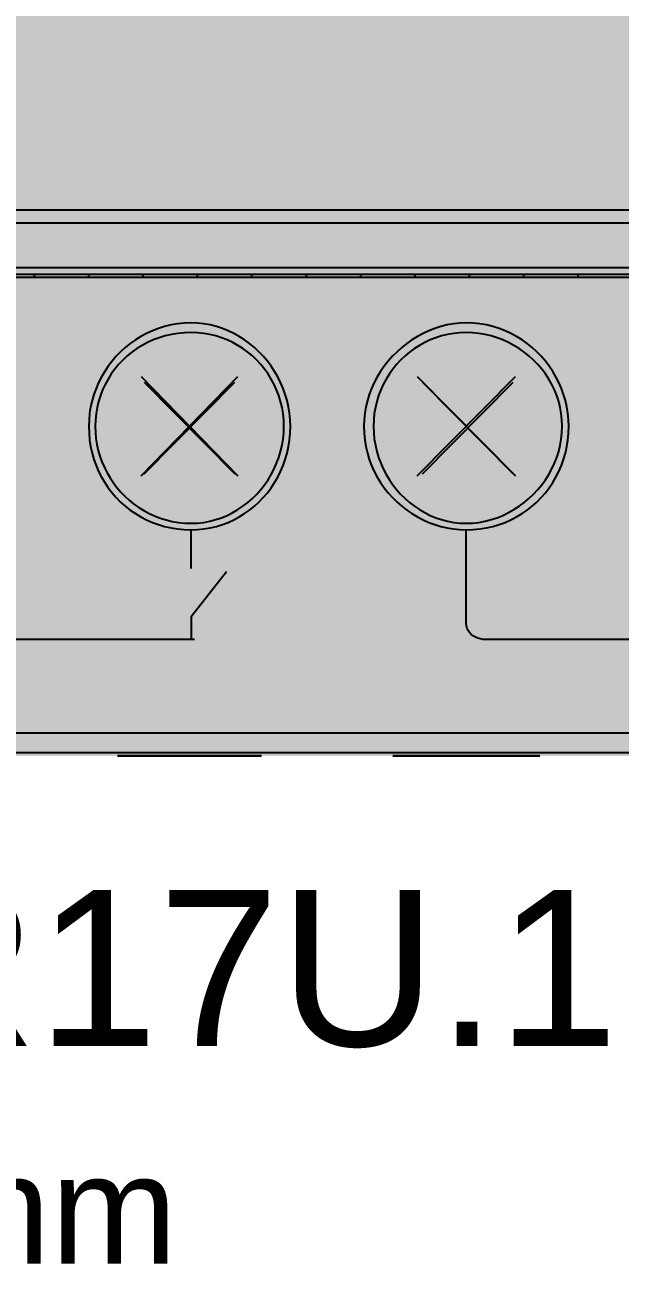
# Model space of a CAD drawing. Header units: millimetres. Extents: x 0 to 966, y -664 to 90.
# Drawn here: x 20.02 to 36.43, y -14.04 to 20.16 of the extents above; entities that cross this region are included whole.
import ezdxf

# ---------------------------------------------------------------- set-up
doc = ezdxf.new("R2010")
doc.units = ezdxf.units.MM
for name, color, linetype in [('HDL_BODY', 7, 'Continuous'), ('HDL_COLOUR', 7, 'Continuous'), ('HDL_DETAIL', 7, 'Continuous'), ('HDL_PRINT', 7, 'Continuous')]:
    doc.layers.add(name, color=color, linetype=linetype)
doc.styles.add('HDL_ARIAL', font='arial.ttf')

# ---------------------------------------------------------------- blocks, each defined once
blk = doc.blocks.new('M_MHR17U.1_FRONT')
at = {"layer": 'HDL_BODY', "true_color": 0x202126}
blk.add_hatch(color=250, dxfattribs=at).paths.add_polyline_path([(0, 0), (144, 0), (144, 90), (0, 90)])
at = {"layer": 'HDL_BODY', "true_color": 0x23242a}
blk.add_hatch(color=250, dxfattribs=at).paths.add_polyline_path([(0.4, 0.5), (143.6, 0.5), (143.6, 19.8), (0.4, 19.8)])
at = {"layer": 'HDL_COLOUR', "true_color": 0x1a332c}
for points in [[(24.601, 11.94), (24.413, 11.934), (24.228, 11.915), (24.047, 11.885), (23.871, 11.843), (23.699, 11.789), (23.532, 11.726), (23.371, 11.652), (23.216, 11.568), (23.066, 11.475), (22.923, 11.373), (22.787, 11.263), (22.658, 11.145), (22.536, 11.019), (22.422, 10.886), (22.317, 10.747), (22.219, 10.602), (22.131, 10.451), (22.052, 10.294), (21.982, 10.133), (21.922, 9.967), (21.872, 9.798), (21.832, 9.625), (21.804, 9.449), (21.787, 9.27), (21.781, 9.089), (21.787, 8.898), (21.804, 8.711), (21.832, 8.529), (21.872, 8.35), (21.922, 8.177), (21.982, 8.008), (22.052, 7.845), (22.131, 7.688), (22.219, 7.537), (22.317, 7.392), (22.422, 7.255), (22.536, 7.124), (22.658, 7.001), (22.787, 6.886), (22.923, 6.779), (23.066, 6.681), (23.216, 6.592), (23.371, 6.511), (23.532, 6.441), (23.699, 6.38), (23.871, 6.33), (24.047, 6.29), (24.228, 6.261), (24.413, 6.243), (24.601, 6.237), (24.78, 6.243), (24.956, 6.261), (25.128, 6.29), (25.297, 6.33), (25.462, 6.38), (25.622, 6.441), (25.778, 6.511), (25.928, 6.592), (26.073, 6.681), (26.212, 6.779), (26.345, 6.886), (26.471, 7.001), (26.59, 7.124), (26.702, 7.255), (26.806, 7.392), (26.902, 7.537), (26.989, 7.688), (27.067, 7.845), (27.136, 8.008), (27.196, 8.177), (27.246, 8.35), (27.285, 8.529), (27.313, 8.711), (27.331, 8.898), (27.336, 9.089), (27.331, 9.27), (27.313, 9.449), (27.285, 9.625), (27.246, 9.798), (27.196, 9.967), (27.136, 10.133), (27.067, 10.294), (26.989, 10.451), (26.902, 10.602), (26.806, 10.747), (26.702, 10.886), (26.59, 11.019), (26.471, 11.145), (26.345, 11.263), (26.212, 11.373), (26.073, 11.475), (25.928, 11.568), (25.778, 11.652), (25.622, 11.726), (25.462, 11.789), (25.297, 11.843), (25.128, 11.885), (24.956, 11.915), (24.78, 11.934), (24.601, 11.94)], [(24.601, 11.673), (24.416, 11.667), (24.235, 11.65), (24.058, 11.621), (23.886, 11.581), (23.719, 11.531), (23.557, 11.47), (23.401, 11.4), (23.25, 11.32), (23.107, 11.232), (22.97, 11.135), (22.84, 11.029), (22.718, 10.916), (22.603, 10.795), (22.497, 10.668), (22.399, 10.533), (22.31, 10.393), (22.23, 10.246), (22.16, 10.094), (22.099, 9.937), (22.049, 9.776), (22.009, 9.61), (21.98, 9.439), (21.963, 9.266), (21.957, 9.089), (21.962, 8.919), (21.978, 8.751), (22.005, 8.585), (22.042, 8.423), (22.088, 8.264), (22.144, 8.108), (22.209, 7.957), (22.283, 7.81), (22.366, 7.668), (22.457, 7.532), (22.555, 7.402), (22.662, 7.277), (22.776, 7.16), (22.896, 7.049), (23.024, 6.946), (23.158, 6.851), (23.298, 6.764), (23.444, 6.686), (23.595, 6.617), (23.752, 6.557), (23.913, 6.507), (24.079, 6.468), (24.249, 6.439), (24.424, 6.422), (24.601, 6.416), (24.776, 6.422), (24.948, 6.441), (25.116, 6.472), (25.281, 6.515), (25.441, 6.569), (25.596, 6.633), (25.747, 6.708), (25.892, 6.792), (26.031, 6.886), (26.164, 6.988), (26.291, 7.099), (26.41, 7.218), (26.522, 7.344), (26.627, 7.477), (26.723, 7.617), (26.811, 7.762), (26.89, 7.914), (26.959, 8.07), (27.019, 8.231), (27.069, 8.396), (27.109, 8.565), (27.137, 8.737), (27.155, 8.912), (27.161, 9.089), (27.155, 9.266), (27.137, 9.439), (27.109, 9.61), (27.069, 9.776), (27.019, 9.937), (26.959, 10.094), (26.89, 10.246), (26.811, 10.393), (26.723, 10.533), (26.627, 10.668), (26.522, 10.795), (26.41, 10.916), (26.291, 11.029), (26.164, 11.135), (26.031, 11.232), (25.892, 11.32), (25.747, 11.4), (25.596, 11.47), (25.441, 11.531), (25.281, 11.581), (25.116, 11.621), (24.948, 11.65), (24.776, 11.667), (24.601, 11.673)], [(32.185, 11.94), (32.006, 11.934), (31.829, 11.915), (31.655, 11.885), (31.484, 11.843), (31.316, 11.789), (31.152, 11.726), (30.993, 11.652), (30.838, 11.568), (30.689, 11.475), (30.545, 11.373), (30.407, 11.263), (30.276, 11.145), (30.151, 11.019), (30.034, 10.886), (29.925, 10.747), (29.824, 10.602), (29.732, 10.451), (29.649, 10.294), (29.576, 10.133), (29.513, 9.967), (29.46, 9.798), (29.418, 9.625), (29.388, 9.449), (29.369, 9.27), (29.363, 9.089), (29.369, 8.898), (29.388, 8.711), (29.418, 8.529), (29.46, 8.35), (29.513, 8.177), (29.576, 8.008), (29.649, 7.845), (29.732, 7.688), (29.824, 7.537), (29.925, 7.392), (30.034, 7.255), (30.151, 7.124), (30.276, 7.001), (30.407, 6.886), (30.545, 6.779), (30.689, 6.681), (30.838, 6.592), (30.993, 6.511), (31.152, 6.441), (31.316, 6.38), (31.484, 6.33), (31.655, 6.29), (31.829, 6.261), (32.006, 6.243), (32.185, 6.237), (32.374, 6.243), (32.559, 6.261), (32.74, 6.29), (32.917, 6.33), (33.089, 6.38), (33.255, 6.441), (33.417, 6.511), (33.573, 6.592), (33.722, 6.681), (33.865, 6.779), (34.002, 6.886), (34.131, 7.001), (34.253, 7.124), (34.367, 7.255), (34.472, 7.392), (34.57, 7.537), (34.658, 7.688), (34.738, 7.845), (34.808, 8.008), (34.868, 8.177), (34.918, 8.35), (34.957, 8.529), (34.986, 8.711), (35.003, 8.898), (35.009, 9.089), (35.003, 9.27), (34.986, 9.449), (34.957, 9.625), (34.918, 9.798), (34.868, 9.967), (34.808, 10.133), (34.738, 10.294), (34.658, 10.451), (34.57, 10.602), (34.472, 10.747), (34.367, 10.886), (34.253, 11.019), (34.131, 11.145), (34.002, 11.263), (33.865, 11.373), (33.722, 11.475), (33.573, 11.568), (33.417, 11.652), (33.255, 11.726), (33.089, 11.789), (32.917, 11.843), (32.74, 11.885), (32.559, 11.915), (32.374, 11.934), (32.185, 11.94)], [(32.185, 11.673), (32.01, 11.667), (31.838, 11.65), (31.67, 11.621), (31.505, 11.581), (31.345, 11.531), (31.19, 11.47), (31.04, 11.4), (30.895, 11.32), (30.756, 11.232), (30.623, 11.135), (30.497, 11.029), (30.377, 10.916), (30.265, 10.795), (30.161, 10.668), (30.065, 10.533), (29.977, 10.393), (29.899, 10.246), (29.829, 10.094), (29.769, 9.937), (29.719, 9.776), (29.68, 9.61), (29.651, 9.439), (29.634, 9.266), (29.628, 9.089), (29.634, 8.912), (29.651, 8.737), (29.68, 8.565), (29.719, 8.396), (29.769, 8.231), (29.829, 8.07), (29.899, 7.914), (29.977, 7.762), (30.065, 7.617), (30.161, 7.477), (30.265, 7.344), (30.377, 7.218), (30.497, 7.099), (30.623, 6.988), (30.756, 6.886), (30.895, 6.792), (31.04, 6.708), (31.19, 6.633), (31.345, 6.569), (31.505, 6.515), (31.67, 6.472), (31.838, 6.441), (32.01, 6.422), (32.185, 6.416), (32.36, 6.422), (32.534, 6.441), (32.704, 6.472), (32.871, 6.515), (33.035, 6.569), (33.194, 6.633), (33.349, 6.708), (33.499, 6.792), (33.643, 6.886), (33.781, 6.988), (33.913, 7.099), (34.038, 7.218), (34.155, 7.344), (34.265, 7.477), (34.366, 7.617), (34.459, 7.762), (34.542, 7.914), (34.616, 8.07), (34.679, 8.231), (34.733, 8.396), (34.775, 8.565), (34.805, 8.737), (34.824, 8.912), (34.83, 9.089), (34.824, 9.266), (34.805, 9.439), (34.775, 9.61), (34.733, 9.776), (34.679, 9.937), (34.616, 10.094), (34.542, 10.246), (34.459, 10.393), (34.366, 10.533), (34.265, 10.668), (34.155, 10.795), (34.038, 10.916), (33.913, 11.029), (33.781, 11.135), (33.643, 11.232), (33.499, 11.32), (33.349, 11.4), (33.194, 11.47), (33.035, 11.531), (32.871, 11.581), (32.704, 11.621), (32.534, 11.65), (32.36, 11.667), (32.185, 11.673)]]:
    blk.add_hatch(color=250, dxfattribs=at).paths.add_polyline_path(points)
at = {"layer": 'HDL_COLOUR', "true_color": 0x9ea4a8}
for points in [[(26.503, 9.089), (26.486, 9.35), (26.437, 9.606), (26.355, 9.853), (26.243, 10.087), (26.101, 10.304), (25.934, 10.5), (25.742, 10.673), (25.531, 10.818), (25.303, 10.933), (25.062, 11.017), (24.812, 11.068), (24.559, 11.085), (24.305, 11.068), (24.055, 11.017), (23.814, 10.933), (23.586, 10.818), (23.375, 10.673), (23.184, 10.5), (23.016, 10.304), (22.875, 10.087), (22.762, 9.853), (22.68, 9.606), (22.631, 9.35), (22.614, 9.089), (22.631, 8.828), (22.68, 8.572), (22.762, 8.325), (22.875, 8.091), (23.016, 7.874), (23.184, 7.678), (23.375, 7.505), (23.586, 7.36), (23.814, 7.245), (24.055, 7.161), (24.305, 7.11), (24.559, 7.093), (24.812, 7.11), (25.062, 7.161), (25.303, 7.245), (25.531, 7.36), (25.742, 7.505), (25.934, 7.678), (26.101, 7.874), (26.243, 8.091), (26.355, 8.325), (26.437, 8.572), (26.486, 8.828)], [(34.162, 9.089), (34.145, 9.35), (34.095, 9.606), (34.012, 9.853), (33.897, 10.087), (33.754, 10.304), (33.583, 10.5), (33.389, 10.673), (33.174, 10.818), (32.942, 10.933), (32.697, 11.017), (32.444, 11.068), (32.186, 11.085), (31.928, 11.068), (31.675, 11.017), (31.43, 10.933), (31.198, 10.818), (30.983, 10.673), (30.789, 10.5), (30.618, 10.304), (30.475, 10.087), (30.36, 9.853), (30.277, 9.606), (30.227, 9.35), (30.21, 9.089), (30.227, 8.828), (30.277, 8.572), (30.36, 8.325), (30.475, 8.091), (30.618, 7.874), (30.789, 7.678), (30.983, 7.505), (31.198, 7.36), (31.43, 7.245), (31.675, 7.161), (31.928, 7.11), (32.186, 7.093), (32.444, 7.11), (32.697, 7.161), (32.942, 7.245), (33.174, 7.36), (33.389, 7.505), (33.583, 7.678), (33.754, 7.874), (33.897, 8.091), (34.012, 8.325), (34.095, 8.572), (34.145, 8.828)], [(26.38, 9.045), (26.365, 9.285), (26.318, 9.521), (26.242, 9.749), (26.136, 9.965), (26.004, 10.165), (25.847, 10.346), (25.668, 10.505), (25.47, 10.638), (25.256, 10.745), (25.03, 10.822), (24.797, 10.869), (24.559, 10.885), (24.321, 10.869), (24.087, 10.822), (23.862, 10.745), (23.648, 10.638), (23.45, 10.505), (23.271, 10.346), (23.114, 10.165), (22.981, 9.965), (22.876, 9.749), (22.8, 9.521), (22.753, 9.285), (22.737, 9.045), (22.753, 8.804), (22.8, 8.568), (22.876, 8.34), (22.981, 8.125), (23.114, 7.924), (23.271, 7.743), (23.45, 7.585), (23.648, 7.451), (23.862, 7.345), (24.087, 7.267), (24.321, 7.22), (24.559, 7.204), (24.797, 7.22), (25.03, 7.267), (25.256, 7.345), (25.47, 7.451), (25.668, 7.585), (25.847, 7.743), (26.004, 7.924), (26.136, 8.125), (26.242, 8.34), (26.318, 8.568), (26.365, 8.804)], [(34.05, 9.045), (34.034, 9.285), (33.988, 9.521), (33.911, 9.749), (33.806, 9.965), (33.674, 10.165), (33.517, 10.346), (33.338, 10.505), (33.14, 10.638), (32.926, 10.745), (32.7, 10.822), (32.467, 10.869), (32.229, 10.885), (31.992, 10.869), (31.758, 10.822), (31.532, 10.745), (31.319, 10.638), (31.121, 10.505), (30.942, 10.346), (30.785, 10.165), (30.652, 9.965), (30.547, 9.749), (30.47, 9.521), (30.424, 9.285), (30.408, 9.045), (30.424, 8.804), (30.47, 8.568), (30.547, 8.34), (30.652, 8.125), (30.785, 7.924), (30.942, 7.743), (31.121, 7.585), (31.319, 7.451), (31.532, 7.345), (31.758, 7.267), (31.992, 7.22), (32.229, 7.204), (32.467, 7.22), (32.7, 7.267), (32.926, 7.345), (33.14, 7.451), (33.338, 7.585), (33.517, 7.743), (33.674, 7.924), (33.806, 8.125), (33.911, 8.34), (33.988, 8.568), (34.034, 8.804)]]:
    blk.add_hatch(color=253, dxfattribs=at).paths.add_polyline_path(points)
at = {"layer": 'HDL_PRINT', "true_color": 0xdee1e9}
for points in [[(23.985, 15.416), (23.72, 15.416), (23.72, 17.02), (23.682, 17.015), (23.645, 17), (23.607, 16.978), (23.569, 16.949), (23.532, 16.916), (23.494, 16.88), (23.456, 16.842), (23.418, 16.837), (23.381, 16.824), (23.343, 16.807), (23.305, 16.788), (23.267, 16.77), (23.229, 16.757), (23.191, 16.752), (23.191, 17.02), (23.254, 17.024), (23.31, 17.035), (23.362, 17.053), (23.412, 17.075), (23.462, 17.102), (23.513, 17.133), (23.569, 17.165), (23.631, 17.198), (23.669, 17.236), (23.706, 17.274), (23.739, 17.313), (23.768, 17.351), (23.79, 17.389), (23.805, 17.427), (23.81, 17.465), (23.985, 17.465), (23.985, 15.416)], [(24.601, 15.951), (24.866, 16.04), (24.87, 15.977), (24.882, 15.921), (24.899, 15.872), (24.922, 15.828), (24.948, 15.788), (24.978, 15.751), (25.01, 15.717), (25.042, 15.683), (25.049, 15.677), (25.068, 15.66), (25.098, 15.639), (25.134, 15.617), (25.176, 15.601), (25.22, 15.594), (25.282, 15.598), (25.337, 15.609), (25.386, 15.627), (25.43, 15.65), (25.469, 15.677), (25.505, 15.707), (25.539, 15.739), (25.572, 15.772), (25.605, 15.782), (25.628, 15.81), (25.644, 15.849), (25.654, 15.897), (25.659, 15.948), (25.661, 15.997), (25.661, 16.04), (25.661, 16.078), (25.659, 16.116), (25.654, 16.154), (25.644, 16.192), (25.628, 16.231), (25.605, 16.269), (25.572, 16.307), (25.534, 16.34), (25.497, 16.364), (25.459, 16.379), (25.421, 16.389), (25.383, 16.394), (25.345, 16.396), (25.307, 16.396), (25.255, 16.396), (25.208, 16.396), (25.168, 16.396), (25.141, 16.396), (25.131, 16.396), (25.131, 16.663), (25.201, 16.663), (25.263, 16.663), (25.316, 16.663), (25.364, 16.663), (25.407, 16.663), (25.447, 16.663), (25.485, 16.663), (25.517, 16.702), (25.54, 16.74), (25.556, 16.778), (25.565, 16.816), (25.57, 16.854), (25.571, 16.893), (25.572, 16.931), (25.571, 16.969), (25.57, 17.007), (25.565, 17.045), (25.556, 17.083), (25.54, 17.122), (25.517, 17.16), (25.485, 17.198), (25.447, 17.231), (25.409, 17.255), (25.371, 17.27), (25.333, 17.28), (25.295, 17.285), (25.258, 17.287), (25.22, 17.287), (25.176, 17.287), (25.134, 17.284), (25.098, 17.276), (25.068, 17.261), (25.049, 17.236), (25.042, 17.198), (25.005, 17.16), (24.969, 17.122), (24.937, 17.083), (24.908, 17.045), (24.886, 17.007), (24.872, 16.969), (24.866, 16.931), (24.601, 16.931), (24.628, 16.99), (24.651, 17.049), (24.671, 17.106), (24.691, 17.161), (24.713, 17.212), (24.739, 17.261), (24.772, 17.305), (24.814, 17.343), (24.866, 17.376), (24.905, 17.409), (24.944, 17.433), (24.987, 17.449), (25.034, 17.458), (25.088, 17.463), (25.149, 17.465), (25.22, 17.465), (25.263, 17.465), (25.313, 17.463), (25.368, 17.458), (25.424, 17.449), (25.479, 17.433), (25.53, 17.409), (25.572, 17.376), (25.61, 17.371), (25.646, 17.357), (25.679, 17.334), (25.708, 17.306), (25.73, 17.272), (25.745, 17.236), (25.75, 17.198), (25.782, 17.16), (25.805, 17.122), (25.82, 17.083), (25.83, 17.045), (25.835, 17.007), (25.836, 16.969), (25.837, 16.931), (25.836, 16.887), (25.833, 16.845), (25.826, 16.808), (25.811, 16.779), (25.787, 16.759), (25.75, 16.752), (25.745, 16.714), (25.73, 16.678), (25.708, 16.645), (25.679, 16.616), (25.646, 16.594), (25.61, 16.579), (25.572, 16.574), (25.61, 16.541), (25.648, 16.516), (25.686, 16.495), (25.724, 16.476), (25.762, 16.455), (25.799, 16.429), (25.837, 16.396), (25.866, 16.362), (25.888, 16.328), (25.904, 16.291), (25.915, 16.251), (25.921, 16.207), (25.924, 16.158), (25.926, 16.102), (25.926, 16.04), (25.922, 15.973), (25.91, 15.907), (25.893, 15.844), (25.87, 15.783), (25.844, 15.727), (25.814, 15.676), (25.783, 15.632), (25.75, 15.594), (25.694, 15.565), (25.642, 15.536), (25.592, 15.508), (25.543, 15.483), (25.492, 15.461), (25.436, 15.442), (25.374, 15.428), (25.303, 15.419), (25.22, 15.416), (25.164, 15.416), (25.113, 15.418), (25.066, 15.422), (25.021, 15.431), (24.977, 15.446), (24.933, 15.469), (24.886, 15.5), (24.835, 15.541), (24.78, 15.594), (24.747, 15.628), (24.714, 15.662), (24.684, 15.699), (24.657, 15.739), (24.634, 15.783), (24.617, 15.832), (24.605, 15.888), (24.601, 15.951)], [(31.569, 15.416), (31.569, 17.465), (31.833, 17.465), (31.833, 15.683), (32.804, 15.683), (32.804, 15.416), (31.569, 15.416)]]:
    blk.add_hatch(color=254, dxfattribs=at).paths.add_polyline_path(points)
at = {"layer": 'HDL_DETAIL', "color": 251, "true_color": 0x52555c}
for points in [[(5.467, 15.059), (138.533, 15.059)], [(5.467, 14.703), (138.533, 14.703)], [(138.533, 13.455), (5.467, 13.455)], [(138.533, 13.277), (5.467, 13.277)], [(138.533, 13.188), (5.467, 13.188)], [(20.282, 13.188), (20.282, 13.277)], [(21.781, 13.188), (21.781, 13.277)], [(23.28, 13.188), (23.28, 13.277)], [(24.78, 13.188), (24.78, 13.277)], [(26.277, 13.188), (26.277, 13.277)], [(27.777, 13.188), (27.777, 13.277)], [(29.277, 13.188), (29.277, 13.277)], [(30.774, 13.188), (30.774, 13.277)], [(32.274, 13.188), (32.274, 13.277)], [(33.774, 13.188), (33.774, 13.277)], [(35.274, 13.188), (35.274, 13.277)], [(24.691, 3.208), (9.876, 3.208), (9.784, 3.212), (9.701, 3.225), (9.627, 3.246), (9.561, 3.274), (9.505, 3.31), (9.456, 3.352), (9.417, 3.401), (9.386, 3.456), (9.365, 3.517), (9.351, 3.583), (9.347, 3.654), (9.347, 6.237)], [(24.601, 5.168), (24.601, 6.237)], [(62.696, 3.208), (32.714, 3.208), (32.642, 3.212), (32.571, 3.225), (32.503, 3.246), (32.438, 3.274), (32.378, 3.31), (32.324, 3.352), (32.277, 3.401), (32.238, 3.456), (32.209, 3.517), (32.191, 3.583), (32.185, 3.654), (32.185, 6.237)], [(25.572, 5.079), (24.601, 3.832), (24.601, 3.208)], [(114.9, 0.624), (5.026, 0.624)], [(114.459, 0.089), (4.497, 0.089)], [(26.542, 0), (26.535, 0), (26.513, 0), (26.477, 0), (26.428, 0), (26.365, 0), (26.289, 0), (26.2, 0), (26.098, 0), (25.984, 0), (25.858, 0), (25.721, 0), (25.572, 0), (25.454, 0), (25.333, 0), (25.209, 0), (25.082, 0), (24.953, 0), (24.822, 0), (24.69, 0), (24.558, 0), (24.426, 0), (24.294, 0), (24.164, 0), (24.035, 0), (23.908, 0), (23.784, 0), (23.662, 0), (23.545, 0), (23.396, 0), (23.258, 0), (23.132, 0), (23.018, 0), (22.917, 0), (22.828, 0), (22.752, 0), (22.689, 0), (22.639, 0), (22.604, 0), (22.582, 0), (22.575, 0)], [(22.575, 0), (22.582, 0), (22.604, 0), (22.639, 0), (22.689, 0), (22.752, 0), (22.828, 0), (22.917, 0), (23.018, 0), (23.132, 0), (23.258, 0), (23.396, 0), (23.545, 0), (23.662, 0), (23.784, 0), (23.908, 0), (24.035, 0), (24.164, 0), (24.294, 0), (24.426, 0), (24.558, 0), (24.69, 0), (24.822, 0), (24.953, 0), (25.082, 0), (25.209, 0), (25.333, 0), (25.454, 0), (25.572, 0), (25.721, 0), (25.858, 0), (25.984, 0), (26.098, 0), (26.2, 0), (26.289, 0), (26.365, 0), (26.428, 0), (26.477, 0), (26.513, 0), (26.535, 0), (26.542, 0)], [(34.214, 0), (34.205, 0), (34.179, 0), (34.136, 0), (34.077, 0), (34.004, 0), (33.917, 0), (33.817, 0), (33.705, 0), (33.581, 0), (33.448, 0), (33.306, 0), (33.155, 0), (33.038, 0), (32.92, 0), (32.799, 0), (32.677, 0), (32.554, 0), (32.429, 0), (32.302, 0), (32.175, 0), (32.046, 0), (31.917, 0), (31.787, 0), (31.656, 0), (31.524, 0), (31.392, 0), (31.26, 0), (31.128, 0), (30.98, 0), (30.842, 0), (30.717, 0), (30.603, 0), (30.501, 0), (30.412, 0), (30.336, 0), (30.272, 0), (30.223, 0), (30.187, 0), (30.165, 0), (30.158, 0)], [(30.158, 0), (30.165, 0), (30.187, 0), (30.223, 0), (30.272, 0), (30.336, 0), (30.412, 0), (30.501, 0), (30.603, 0), (30.717, 0), (30.842, 0), (30.98, 0), (31.128, 0), (31.26, 0), (31.392, 0), (31.524, 0), (31.656, 0), (31.787, 0), (31.917, 0), (32.046, 0), (32.175, 0), (32.302, 0), (32.429, 0), (32.554, 0), (32.677, 0), (32.799, 0), (32.92, 0), (33.038, 0), (33.155, 0), (33.306, 0), (33.448, 0), (33.581, 0), (33.705, 0), (33.817, 0), (33.917, 0), (34.004, 0), (34.077, 0), (34.136, 0), (34.179, 0), (34.205, 0), (34.214, 0)]]:
    blk.add_lwpolyline(points, dxfattribs=at)
for points in [[(24.601, 11.94), (24.413, 11.934), (24.228, 11.915), (24.047, 11.885), (23.871, 11.843), (23.699, 11.789), (23.532, 11.726), (23.371, 11.652), (23.216, 11.568), (23.066, 11.475), (22.923, 11.373), (22.787, 11.263), (22.658, 11.145), (22.536, 11.019), (22.422, 10.886), (22.317, 10.747), (22.219, 10.602), (22.131, 10.451), (22.052, 10.294), (21.982, 10.133), (21.922, 9.967), (21.872, 9.798), (21.832, 9.625), (21.804, 9.449), (21.787, 9.27), (21.781, 9.089), (21.787, 8.898), (21.804, 8.711), (21.832, 8.529), (21.872, 8.35), (21.922, 8.177), (21.982, 8.008), (22.052, 7.845), (22.131, 7.688), (22.219, 7.537), (22.317, 7.392), (22.422, 7.255), (22.536, 7.124), (22.658, 7.001), (22.787, 6.886), (22.923, 6.779), (23.066, 6.681), (23.216, 6.592), (23.371, 6.511), (23.532, 6.441), (23.699, 6.38), (23.871, 6.33), (24.047, 6.29), (24.228, 6.261), (24.413, 6.243), (24.601, 6.237), (24.78, 6.243), (24.956, 6.261), (25.128, 6.29), (25.297, 6.33), (25.462, 6.38), (25.622, 6.441), (25.778, 6.511), (25.928, 6.592), (26.073, 6.681), (26.212, 6.779), (26.345, 6.886), (26.471, 7.001), (26.59, 7.124), (26.702, 7.255), (26.806, 7.392), (26.902, 7.537), (26.989, 7.688), (27.067, 7.845), (27.136, 8.008), (27.196, 8.177), (27.246, 8.35), (27.285, 8.529), (27.313, 8.711), (27.331, 8.898), (27.336, 9.089), (27.331, 9.27), (27.313, 9.449), (27.285, 9.625), (27.246, 9.798), (27.196, 9.967), (27.136, 10.133), (27.067, 10.294), (26.989, 10.451), (26.902, 10.602), (26.806, 10.747), (26.702, 10.886), (26.59, 11.019), (26.471, 11.145), (26.345, 11.263), (26.212, 11.373), (26.073, 11.475), (25.928, 11.568), (25.778, 11.652), (25.622, 11.726), (25.462, 11.789), (25.297, 11.843), (25.128, 11.885), (24.956, 11.915), (24.78, 11.934), (24.601, 11.94)], [(24.601, 11.673), (24.416, 11.667), (24.235, 11.65), (24.058, 11.621), (23.886, 11.581), (23.719, 11.531), (23.557, 11.47), (23.401, 11.4), (23.25, 11.32), (23.107, 11.232), (22.97, 11.135), (22.84, 11.029), (22.718, 10.916), (22.603, 10.795), (22.497, 10.668), (22.399, 10.533), (22.31, 10.393), (22.23, 10.246), (22.16, 10.094), (22.099, 9.937), (22.049, 9.776), (22.009, 9.61), (21.98, 9.439), (21.963, 9.266), (21.957, 9.089), (21.962, 8.919), (21.978, 8.751), (22.005, 8.585), (22.042, 8.423), (22.088, 8.264), (22.144, 8.108), (22.209, 7.957), (22.283, 7.81), (22.366, 7.668), (22.457, 7.532), (22.555, 7.402), (22.662, 7.277), (22.776, 7.16), (22.896, 7.049), (23.024, 6.946), (23.158, 6.851), (23.298, 6.764), (23.444, 6.686), (23.595, 6.617), (23.752, 6.557), (23.913, 6.507), (24.079, 6.468), (24.249, 6.439), (24.424, 6.422), (24.601, 6.416), (24.776, 6.422), (24.948, 6.441), (25.116, 6.472), (25.281, 6.515), (25.441, 6.569), (25.596, 6.633), (25.747, 6.708), (25.892, 6.792), (26.031, 6.886), (26.164, 6.988), (26.291, 7.099), (26.41, 7.218), (26.522, 7.344), (26.627, 7.477), (26.723, 7.617), (26.811, 7.762), (26.89, 7.914), (26.959, 8.07), (27.019, 8.231), (27.069, 8.396), (27.109, 8.565), (27.137, 8.737), (27.155, 8.912), (27.161, 9.089), (27.155, 9.266), (27.137, 9.439), (27.109, 9.61), (27.069, 9.776), (27.019, 9.937), (26.959, 10.094), (26.89, 10.246), (26.811, 10.393), (26.723, 10.533), (26.627, 10.668), (26.522, 10.795), (26.41, 10.916), (26.291, 11.029), (26.164, 11.135), (26.031, 11.232), (25.892, 11.32), (25.747, 11.4), (25.596, 11.47), (25.441, 11.531), (25.281, 11.581), (25.116, 11.621), (24.948, 11.65), (24.776, 11.667), (24.601, 11.673)], [(32.185, 11.94), (32.006, 11.934), (31.829, 11.915), (31.655, 11.885), (31.484, 11.843), (31.316, 11.789), (31.152, 11.726), (30.993, 11.652), (30.838, 11.568), (30.689, 11.475), (30.545, 11.373), (30.407, 11.263), (30.276, 11.145), (30.151, 11.019), (30.034, 10.886), (29.925, 10.747), (29.824, 10.602), (29.732, 10.451), (29.649, 10.294), (29.576, 10.133), (29.513, 9.967), (29.46, 9.798), (29.418, 9.625), (29.388, 9.449), (29.369, 9.27), (29.363, 9.089), (29.369, 8.898), (29.388, 8.711), (29.418, 8.529), (29.46, 8.35), (29.513, 8.177), (29.576, 8.008), (29.649, 7.845), (29.732, 7.688), (29.824, 7.537), (29.925, 7.392), (30.034, 7.255), (30.151, 7.124), (30.276, 7.001), (30.407, 6.886), (30.545, 6.779), (30.689, 6.681), (30.838, 6.592), (30.993, 6.511), (31.152, 6.441), (31.316, 6.38), (31.484, 6.33), (31.655, 6.29), (31.829, 6.261), (32.006, 6.243), (32.185, 6.237), (32.374, 6.243), (32.559, 6.261), (32.74, 6.29), (32.917, 6.33), (33.089, 6.38), (33.255, 6.441), (33.417, 6.511), (33.573, 6.592), (33.722, 6.681), (33.865, 6.779), (34.002, 6.886), (34.131, 7.001), (34.253, 7.124), (34.367, 7.255), (34.472, 7.392), (34.57, 7.537), (34.658, 7.688), (34.738, 7.845), (34.808, 8.008), (34.868, 8.177), (34.918, 8.35), (34.957, 8.529), (34.986, 8.711), (35.003, 8.898), (35.009, 9.089), (35.003, 9.27), (34.986, 9.449), (34.957, 9.625), (34.918, 9.798), (34.868, 9.967), (34.808, 10.133), (34.738, 10.294), (34.658, 10.451), (34.57, 10.602), (34.472, 10.747), (34.367, 10.886), (34.253, 11.019), (34.131, 11.145), (34.002, 11.263), (33.865, 11.373), (33.722, 11.475), (33.573, 11.568), (33.417, 11.652), (33.255, 11.726), (33.089, 11.789), (32.917, 11.843), (32.74, 11.885), (32.559, 11.915), (32.374, 11.934), (32.185, 11.94)], [(32.185, 11.673), (32.01, 11.667), (31.838, 11.65), (31.67, 11.621), (31.505, 11.581), (31.345, 11.531), (31.19, 11.47), (31.04, 11.4), (30.895, 11.32), (30.756, 11.232), (30.623, 11.135), (30.497, 11.029), (30.377, 10.916), (30.265, 10.795), (30.161, 10.668), (30.065, 10.533), (29.977, 10.393), (29.899, 10.246), (29.829, 10.094), (29.769, 9.937), (29.719, 9.776), (29.68, 9.61), (29.651, 9.439), (29.634, 9.266), (29.628, 9.089), (29.634, 8.912), (29.651, 8.737), (29.68, 8.565), (29.719, 8.396), (29.769, 8.231), (29.829, 8.07), (29.899, 7.914), (29.977, 7.762), (30.065, 7.617), (30.161, 7.477), (30.265, 7.344), (30.377, 7.218), (30.497, 7.099), (30.623, 6.988), (30.756, 6.886), (30.895, 6.792), (31.04, 6.708), (31.19, 6.633), (31.345, 6.569), (31.505, 6.515), (31.67, 6.472), (31.838, 6.441), (32.01, 6.422), (32.185, 6.416), (32.36, 6.422), (32.534, 6.441), (32.704, 6.472), (32.871, 6.515), (33.035, 6.569), (33.194, 6.633), (33.349, 6.708), (33.499, 6.792), (33.643, 6.886), (33.781, 6.988), (33.913, 7.099), (34.038, 7.218), (34.155, 7.344), (34.265, 7.477), (34.366, 7.617), (34.459, 7.762), (34.542, 7.914), (34.616, 8.07), (34.679, 8.231), (34.733, 8.396), (34.775, 8.565), (34.805, 8.737), (34.824, 8.912), (34.83, 9.089), (34.824, 9.266), (34.805, 9.439), (34.775, 9.61), (34.733, 9.776), (34.679, 9.937), (34.616, 10.094), (34.542, 10.246), (34.459, 10.393), (34.366, 10.533), (34.265, 10.668), (34.155, 10.795), (34.038, 10.916), (33.913, 11.029), (33.781, 11.135), (33.643, 11.232), (33.499, 11.32), (33.349, 11.4), (33.194, 11.47), (33.035, 11.531), (32.871, 11.581), (32.704, 11.621), (32.534, 11.65), (32.36, 11.667), (32.185, 11.673)]]:
    blk.add_lwpolyline(points, close=True, dxfattribs=at)
at = {"layer": 'HDL_DETAIL', "color": 250, "true_color": 0x25292b}
for points in [[(23.225, 7.72), (25.892, 10.458)], [(23.225, 10.458), (25.892, 7.72)], [(23.31, 7.783), (25.808, 10.306)], [(23.31, 10.306), (25.808, 7.783)], [(30.831, 7.72), (33.541, 10.458)], [(30.831, 10.458), (33.541, 7.72)], [(30.981, 7.783), (33.478, 10.306)], [(30.981, 10.306), (33.478, 7.783)]]:
    blk.add_lwpolyline(points, dxfattribs=at)

msp = doc.modelspace()

# ---------------------------------------------------------------- block references
msp.add_blockref('M_MHR17U.1_FRONT', (0, 0))

# ---------------------------------------------------------------- texts
at = {"color": 7, "style": 'HDL_ARIAL'}
for s, height, p in [('M/MHR17U.1', 4.3, (0, -8)), ('144 x 90 mm', 3, (0, -14))]:
    msp.add_text(s, height=height, dxfattribs=at).set_placement(p)

doc.saveas('drawing.dxf')
